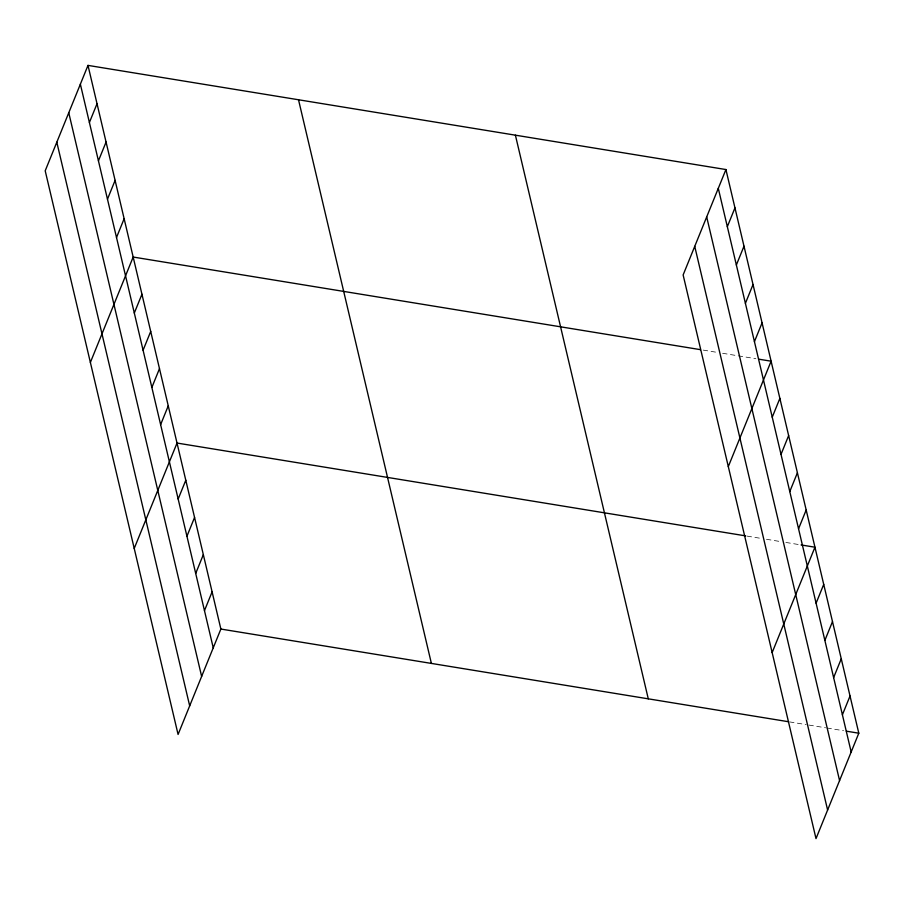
<?xml version="1.0" encoding="UTF-8"?>
<svg xmlns="http://www.w3.org/2000/svg" width="904" height="904" viewBox="0 0 904 904"><rect width="100%" height="100%" fill="white"/><g stroke="black" fill="none" stroke-linecap="round" stroke-linejoin="round"><path stroke-width="0.68" stroke-dasharray="4.52 3.39" d="M703.244 350.108L717.087 352.368M722.624 353.283L755.868 358.707M747.088 536.117L760.942 538.377M766.479 539.281L780.321 541.541M785.87 542.445L799.712 544.716M789.554 721.9L806.176 724.612M808.944 725.064L825.555 727.776M826.945 728.002L843.568 730.714"/><path stroke-width="1.36" d="M87.993 65.393L45.2 170.799L178.077 734.455L220.87 629.048L87.993 65.393L725.923 169.545L858.8 733.2L816.007 838.607L683.13 274.952L725.923 169.545M89.406 122.515L97.033 103.723M98.434 160.844L106.073 142.052M107.474 199.174L115.102 180.382M116.514 237.503L124.142 218.712M90.377 362.436L133.17 257.041L700.464 349.656M134.312 313.033L141.951 294.241M143.081 350.232L150.719 331.44M151.861 387.432L159.488 368.64M160.629 424.631L168.257 405.839M134.221 548.445L177.026 443.05L745.698 535.891M178.167 499.031L185.795 480.25M186.936 536.241L194.563 517.45M195.705 573.441L203.332 554.649M204.473 610.641L212.101 591.849M727.336 226.667L734.963 207.875M736.364 264.996L743.992 246.204M745.404 303.326L753.032 284.534M754.433 341.656L762.072 322.864M728.308 466.588L771.101 361.193L758.637 359.159M772.242 417.185L779.869 398.393M781.011 454.384L788.638 435.592M789.78 491.584L797.407 472.792M798.548 528.783L806.176 510.003M772.152 652.598L814.956 547.202L801.102 544.942M816.097 603.194L823.725 584.402M824.866 640.394L832.494 621.602M833.635 677.593L841.262 658.801M842.404 714.793L850.031 696.001M220.87 629.048L788.164 721.674M846.336 731.166L858.8 733.2M718.296 188.337L851.172 751.992M706.691 216.915L839.567 780.57M694.735 246.363L827.612 810.018M515.404 135.182L648.281 698.837M298.512 99.768L431.389 663.423M80.366 84.185L213.242 647.84M68.76 112.763L201.637 676.418M56.805 142.21L189.682 705.866"/></g></svg>
